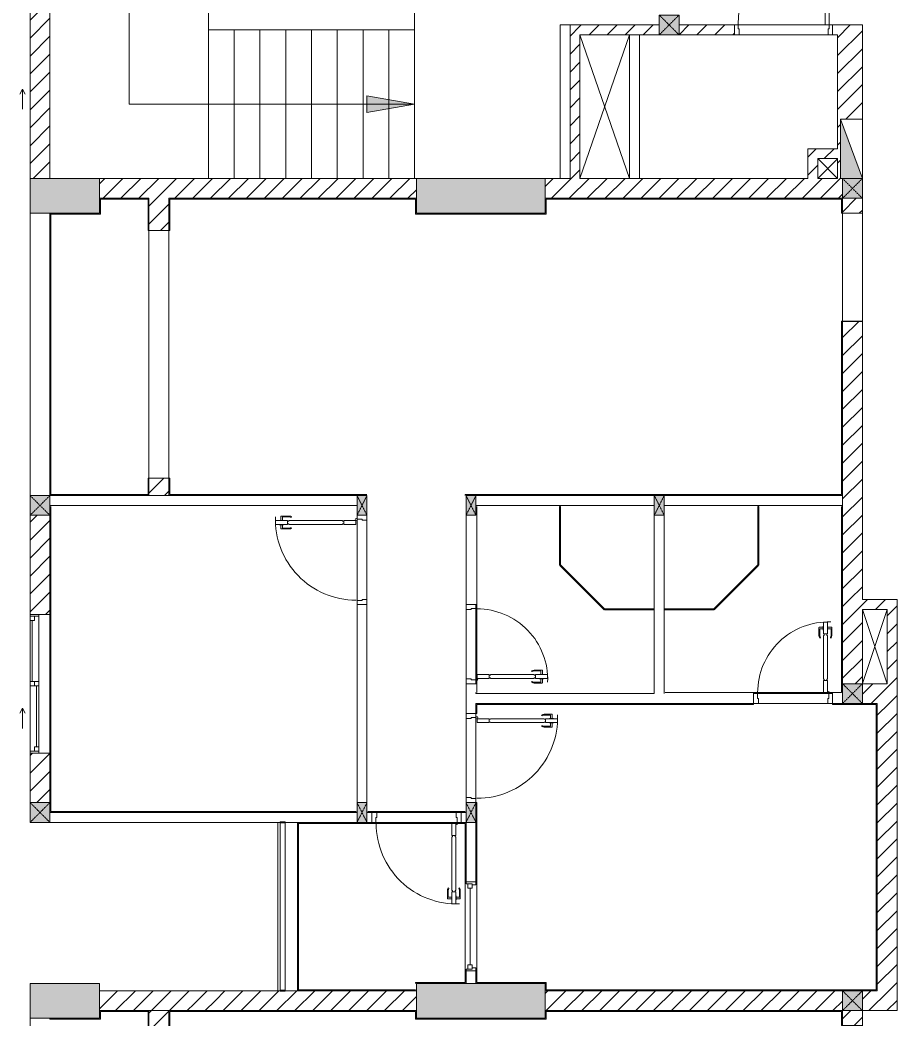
# Model space of a CAD drawing. Header units: millimetres. Extents: x 50254 to 245170, y 481 to 78637.
# Drawn here: x 151367 to 160218, y 25352 to 35437 of the extents above; entities that cross this region are included whole.
import ezdxf

# ---------------------------------------------------------------- set-up
doc = ezdxf.new("R2010")
doc.units = ezdxf.units.MM
doc.linetypes.add('IMPORT-Dash _2_', pattern=[6, 3, -3])
for name, color, linetype, lineweight in [('0-2-1', 53, 'Continuous', 9), ('A-DETL-GENF-7', 53, 'Continuous', 9), ('A-DOOR-5', 53, 'Continuous', 9), ('A-DOOR-FRAM-2', 53, 'Continuous', 9), ('A-FLOR-1-1', 53, 'Continuous', 9), ('A-FLOR-4', 53, 'Continuous', 9), ('A-FLOR-HRAL-5', 53, 'Continuous', 9), ('A-GLAZ-5', 53, 'Continuous', 9), ('A-GLAZ-CURT-3', 130, 'Continuous', 9), ('A-GLAZ-CURT-4', 53, 'Continuous', 9), ('A-WALL-1-1', 53, 'Continuous', 9), ('A-WALL-7', 53, 'Continuous', 9), ('A-WALL-PATT-3', 53, 'Continuous', 9), ('A-WALL-PATT-4', 130, 'Continuous', 9), ('A_1404_dwg-1', 53, 'Continuous', 9), ('E-FIRE', 130, 'Continuous', 9), ('I-WALL-1-1', 53, 'Continuous', 9), ('I-WALL-2', 53, 'Continuous', 9), ('S-COLS-1', 130, 'Continuous', 9), ('S-COLS-10', 130, 'IMPORT-Dash _2_', 9), ('S-COLS-2-1', 53, 'Continuous', 9), ('S-COLS-4-1', 53, 'Continuous', 9), ('S-COLS-9', 53, 'Continuous', 9), ('S-COLS-HDLN-2', 53, 'IMPORT-Dash _2_', 9), ('S-STRS-1', 53, 'Continuous', 9), ('S-STRS-ANNO', 130, 'Continuous', 9), ('S-STRS-ANNO-1', 53, 'Continuous', 9)]:
    doc.layers.add(name, color=color, linetype=linetype, lineweight=lineweight)
pattern_1 = [(45, (0, 0), (-90.50967, 90.50967), [])]

# ---------------------------------------------------------------- blocks, each defined once
blk = doc.blocks.new('A_1404_dwg_NCV_TKTC_KET CAU_rvt-1-TKTC_MB HOÀN THIỆN SÀN TẦNG 3-4-4819833-KeyPlan-CH1')
at = {"layer": 'S-COLS-1'}
for points in [[(34353, 33487), (34353, 33837), (33653, 33837), (33653, 33487), (33853, 33487)], [(37553, 33487), (38853, 33487), (38853, 33837), (37553, 33837), (37553, 33627)], [(33653, 25362), (34353, 25362), (34353, 25712), (33653, 25712), (33653, 25427)], [(37553, 25362), (38853, 25362), (38853, 25712), (37553, 25712), (37553, 25427)]]:
    blk.add_hatch(color=256, dxfattribs=at).paths.add_polyline_path(points)
at = {"layer": 'A-FLOR-1-1'}
for p, q in [((37533, 35536), (37533, 33837)), ((39703, 33837), (39203, 33837)), ((33653, 30437), (33653, 27537)), ((42053, 28737), (42053, 29487)), ((36152, 27337), (36152, 25637))]:
    blk.add_line(p, q, dxfattribs=at)
at = {"layer": 'A-FLOR-1-1', "flags": 128}
blk.add_lwpolyline([(39103, 35387), (40003, 35387), (39003, 35387), (39003, 33837)], dxfattribs=at)
at = {"layer": 'S-COLS-2-1'}
for p, q in [((37553, 25637), (37553, 25437)), ((38853, 25362), (38853, 25637))]:
    blk.add_line(p, q, dxfattribs=at)
at = {"layer": 'S-COLS-2-1', "flags": 128}
for points in [[(34353, 33637), (34353, 33837), (33653, 33837), (33653, 33487), (33853, 33487)], [(38853, 33637), (38853, 33837), (37553, 33837), (37553, 33637)], [(34353, 25437), (34353, 25712), (33653, 25712), (33653, 25362), (33853, 25362)]]:
    blk.add_lwpolyline(points, dxfattribs=at)
blk = doc.blocks.new('A_1404_dwg_DOOR_CW_01 CANH MO-PANEL KINH - DIW_01-900x2200-CỬA GỖ VÂN LAMINATE-V95-TKTC_MB HOÀN THIỆN SÀN TẦNG 3-4-4819903-KeyPlan-CH1')
at = {"layer": 'A-DETL-GENF-7'}
for p, q in [((38814, 28421), (38818, 28414)), ((38840, 28429), (38919, 28429)), ((38902, 28421), (38840, 28421)), ((38906, 28386), (38906, 28417)), ((38906, 28342), (38906, 28311)), ((38923, 28386), (38923, 28425)), ((38923, 28342), (38923, 28303)), ((38814, 28307), (38818, 28314)), ((38902, 28307), (38840, 28307)), ((38840, 28299), (38919, 28299))]:
    blk.add_line(p, q, dxfattribs=at)
at = {"layer": 'A-DETL-GENF-7', "flags": 128}
for points in [[(38285, 28344), (38285, 28384), (38165, 28384), (38165, 28344)], [(38299, 28350), (38299, 28344), (38841, 28344), (38841, 28350), (38855, 28350), (38855, 28378), (38841, 28378), (38841, 28384), (38299, 28384), (38299, 28378), (38285, 28378), (38285, 28350)], [(38975, 28384), (38975, 28344), (38855, 28344), (38855, 28384)], [(38895, 28386), (38895, 28384), (38934, 28384), (38934, 28386)], [(38895, 28342), (38895, 28344), (38934, 28344), (38934, 28342)]]:
    blk.add_lwpolyline(points, close=True, dxfattribs=at)
at = {"layer": 'A-DETL-GENF-7'}
blk.add_circle((38163, 28394), 10, dxfattribs=at)
for centre, radius, start, end in [((38163, 28394), 814, 270, 2), ((38840, 28384), 45, 90, 125), ((38840, 28384), 37, 90, 125), ((38902, 28417), 4, 0, 90), ((38919, 28425), 4, 0, 90), ((38840, 28344), 45, 235, 270), ((38840, 28344), 37, 235, 270), ((38902, 28311), 4, 270, 0), ((38919, 28303), 4, 270, 0)]:
    blk.add_arc(centre, radius, start, end, dxfattribs=at)
at = {"layer": 'A-DOOR-5'}
blk.add_line((38153, 28394), (38153, 28369), dxfattribs=at)
at = {"layer": 'A-DOOR-5', "flags": 128}
blk.add_lwpolyline([(38053, 28437), (38053, 28387), (38103, 28387), (38103, 28397), (38153, 28397), (38153, 28437)], close=True, dxfattribs=at)
blk.add_lwpolyline([(38153, 27537), (38153, 27577), (38103, 27577), (38103, 27587), (38053, 27587), (38053, 27537)], dxfattribs=at)
blk = doc.blocks.new('A_1404_dwg_DOOR_CW_01 CANH MO-PANEL KINH - DIG_02-800x2200-CỬA NHÔM KÍNH-V60-TKTC_MB HOÀN THIỆN SÀN TẦNG 3-4-4819851-KeyPlan-CH1')
at = {"layer": 'A-DETL-GENF-7'}
for p, q in [((56062, 39550), (56062, 39470)), ((56070, 39576), (56077, 39571)), ((56070, 39487), (56070, 39550)), ((56184, 39576), (56177, 39571)), ((56184, 39487), (56184, 39550)), ((56192, 39550), (56192, 39470)), ((56105, 39466), (56066, 39466)), ((56105, 39483), (56074, 39483)), ((56149, 39483), (56180, 39483)), ((56149, 39466), (56188, 39466))]:
    blk.add_line(p, q, dxfattribs=at)
at = {"layer": 'A-DETL-GENF-7', "flags": 128}
for points in [[(56147, 40005), (56107, 40005), (56107, 40125), (56147, 40125)], [(56141, 39991), (56147, 39991), (56147, 39549), (56141, 39549), (56141, 39535), (56113, 39535), (56113, 39549), (56107, 39549), (56107, 39991), (56113, 39991), (56113, 40005), (56141, 40005)], [(56107, 39415), (56147, 39415), (56147, 39535), (56107, 39535)], [(56105, 39495), (56107, 39495), (56107, 39455), (56105, 39455)], [(56149, 39495), (56147, 39495), (56147, 39455), (56149, 39455)]]:
    blk.add_lwpolyline(points, close=True, dxfattribs=at)
at = {"layer": 'A-DETL-GENF-7'}
blk.add_circle((56097, 40127), 10, dxfattribs=at)
for centre, radius, start, end in [((56097, 40127), 714, 268, 0), ((56107, 39550), 45, 145, 180), ((56107, 39550), 37, 145, 180), ((56147, 39550), 37, 0, 35), ((56147, 39550), 45, 0, 35), ((56066, 39470), 4, 180, 270), ((56074, 39487), 4, 180, 270), ((56180, 39487), 4, 270, 0), ((56188, 39470), 4, 270, 0)]:
    blk.add_arc(centre, radius, start, end, dxfattribs=at)
at = {"layer": 'A-DOOR-5'}
blk.add_line((56097, 40137), (56122, 40137), dxfattribs=at)
at = {"layer": 'A-DOOR-5', "flags": 128}
for points in [[(56104, 40237), (56104, 40187), (56094, 40187), (56094, 40137), (56054, 40137), (56054, 40237)], [(56854, 40237), (56854, 40137), (56814, 40137), (56814, 40187), (56804, 40187), (56804, 40237)]]:
    blk.add_lwpolyline(points, close=True, dxfattribs=at)
blk = doc.blocks.new('A_1404_dwg_DOOR_CW_01 CANH MO-PANEL KINH - DIW_01-900x2200-CỬA GỖ VÂN LAMINATE-553375-TKTC_MB HOÀN THIỆN SÀN TẦNG 3-4-4819841-KeyPlan-CH1')
at = {"layer": 'A-DETL-GENF-7'}
for p, q in [((49615, 40124), (49615, 40203)), ((49658, 40207), (49619, 40207)), ((49623, 40186), (49623, 40124)), ((49658, 40190), (49627, 40190)), ((49702, 40207), (49741, 40207)), ((49702, 40190), (49733, 40190)), ((49737, 40186), (49737, 40124)), ((49745, 40124), (49745, 40203)), ((49623, 40098), (49629, 40103)), ((49736, 40098), (49730, 40103))]:
    blk.add_line(p, q, dxfattribs=at)
at = {"layer": 'A-DETL-GENF-7', "flags": 128}
for points in [[(49700, 40259), (49660, 40259), (49660, 40139), (49700, 40139)], [(49658, 40179), (49660, 40179), (49660, 40219), (49658, 40219)], [(49702, 40179), (49700, 40179), (49700, 40219), (49702, 40219)], [(49666, 39583), (49660, 39583), (49660, 40125), (49666, 40125), (49666, 40139), (49694, 40139), (49694, 40125), (49700, 40125), (49700, 39583), (49694, 39583), (49694, 39569), (49666, 39569)], [(49660, 39569), (49700, 39569), (49700, 39449), (49660, 39449)]]:
    blk.add_lwpolyline(points, close=True, dxfattribs=at)
at = {"layer": 'A-DETL-GENF-7'}
blk.add_circle((49710, 39447), 10, dxfattribs=at)
for centre, radius, start, end in [((49710, 39447), 814, 88, 180), ((49619, 40203), 4, 90, 180), ((49627, 40186), 4, 90, 180), ((49733, 40186), 4, 0, 90), ((49741, 40203), 4, 0, 90), ((49660, 40124), 45, 180, 215), ((49660, 40124), 37, 180, 215), ((49700, 40124), 37, 325, 0), ((49700, 40124), 45, 325, 0)]:
    blk.add_arc(centre, radius, start, end, dxfattribs=at)
at = {"layer": 'A-DOOR-5'}
blk.add_line((49710, 39437), (49685, 39437), dxfattribs=at)
at = {"layer": 'A-DOOR-5', "flags": 128}
for points in [[(48853, 39337), (48853, 39437), (48893, 39437), (48893, 39387), (48903, 39387), (48903, 39337)], [(49703, 39337), (49703, 39387), (49713, 39387), (49713, 39437), (49753, 39437), (49753, 39337)]]:
    blk.add_lwpolyline(points, close=True, dxfattribs=at)
blk = doc.blocks.new('A_1404_dwg_M_Fixed - 900 x 1400-901191-TKTC_MB HOÀN THIỆN SÀN TẦNG 3-4-4819853-KeyPlan-CH1')
at = {"layer": 'A-GLAZ-5'}
blk.add_line((53892, 40196), (53118, 40196), dxfattribs=at)
at = {"layer": 'A-GLAZ-5', "flags": 128}
for points in [[(53087, 40174), (53087, 40137), (53055, 40137)], [(53074, 40218), (53118, 40218), (53118, 40174), (53074, 40174), (53074, 40237), (53056, 40237)], [(53955, 40237), (53936, 40237), (53936, 40174), (53892, 40174), (53892, 40218), (53936, 40218)], [(53923, 40174), (53923, 40137), (53955, 40137)]]:
    blk.add_lwpolyline(points, dxfattribs=at)
blk = doc.blocks.new('A_1404_dwg_Railing - 50 x 10mm-901205-TKTC_MB HOÀN THIỆN SÀN TẦNG 3-4-4819863-KeyPlan-CH1')
at = {"layer": 'A-FLOR-HRAL-5', "flags": 128}
blk.add_lwpolyline([(52923, 44462), (52923, 44512), (52933, 44512), (52933, 44462)], close=True, dxfattribs=at)
blk = doc.blocks.new('A_1404_dwg_Railing - Railing-884005-TKTC_MB HOÀN THIỆN SÀN TẦNG 3-4-4819904-KeyPlan-CH1')
at = {"layer": 'A-FLOR-HRAL-5'}
for p, q in [((36178, 27332), (36178, 25644)), ((36228, 25644), (36228, 27332))]:
    blk.add_line(p, q, dxfattribs=at)
at = {"rotation": 90}
for p in [(80690, -25590), (80690, -27289)]:
    blk.add_blockref('A_1404_dwg_Railing - 50 x 10mm-901205-TKTC_MB HOÀN THIỆN SÀN TẦNG 3-4-4819863-KeyPlan-CH1', p, dxfattribs=at)
blk = doc.blocks.new('A_1404_dwg_System Panel - Glazed-901218-TKTC_MB HOÀN THIỆN SÀN TẦNG 3-4-4819900-KeyPlan-CH1')
at = {"layer": 'A-GLAZ-CURT-3'}
blk.add_hatch(color=256, dxfattribs=at).paths.add_polyline_path([(41008, 64949), (41003, 65540), (40998, 65536), (40998, 64949)])
at = {"layer": 'A-GLAZ-CURT-4'}
blk.add_line((41008, 64949), (41008, 65540), dxfattribs=at)
at = {"layer": 'A-GLAZ-CURT-4', "flags": 128}
blk.add_lwpolyline([(40998, 65538), (40998, 64949), (41008, 64949)], dxfattribs=at)
blk = doc.blocks.new('A_1404_dwg_System Panel - Glazed-901219-TKTC_MB HOÀN THIỆN SÀN TẦNG 3-4-V137-KeyPlan-CH1')
at = {"layer": 'A-GLAZ-CURT-3'}
blk.add_hatch(color=256, dxfattribs=at).paths.add_polyline_path([(39447, 29483), (39450, 29494), (39003, 29934), (38999, 29931), (39408, 29521)])
at = {"layer": 'A-GLAZ-CURT-4'}
blk.add_line((38999, 29931), (39447, 29483), dxfattribs=at)
at = {"layer": 'A-GLAZ-CURT-4', "flags": 128}
blk.add_lwpolyline([(39452, 29492), (39006, 29938), (38999, 29931)], dxfattribs=at)
blk = doc.blocks.new('A_1404_dwg_System Panel - Glazed-901217-TKTC_MB HOÀN THIỆN SÀN TẦNG 3-4-V138-KeyPlan-CH1')
at = {"layer": 'A-GLAZ-CURT-3'}
blk.add_hatch(color=256, dxfattribs=at).paths.add_polyline_path([(39454, 29482), (39953, 29482), (39953, 29492), (39450, 29487), (39450, 29482)])
at = {"layer": 'A-GLAZ-CURT-4', "flags": 128}
blk.add_lwpolyline([(39450, 29482), (39953, 29482), (39953, 29492), (39450, 29492)], close=True, dxfattribs=at)
blk = doc.blocks.new('A_1404_dwg_G1_SOF - BO TRU - 100x200-746114-TKTC_MB HOÀN THIỆN SÀN TẦNG 3-4-4819846-KeyPlan-CH1')
at = {"layer": 'S-COLS-1'}
blk.add_hatch(color=256, dxfattribs=at).paths.add_polyline_path([(49953, 40037), (49953, 40237), (49853, 40237), (49853, 40037)])
at = {"layer": 'S-COLS-9', "flags": 128}
blk.add_lwpolyline([(49853, 40037), (49853, 40237), (49953, 40237), (49953, 40037)], close=True, dxfattribs=at)
at = {"layer": 'S-COLS-HDLN-2'}
for p, q in [((49953, 40037), (49853, 40237)), ((49853, 40037), (49953, 40237))]:
    blk.add_line(p, q, dxfattribs=at)
blk = doc.blocks.new('A_1404_dwg_DOOR_CW_01 CANH MO-PANEL KINH - DIG_01-900x2200-CỬA NHÔM KÍNH-901226-TKTC_MB HOÀN THIỆN SÀN TẦNG 3-4-4819905-KeyPlan-CH1')
at = {"layer": 'A-DETL-GENF-7'}
for p, q in [((37865, 26650), (37865, 26570)), ((37873, 26676), (37879, 26671)), ((37873, 26587), (37873, 26650)), ((37986, 26676), (37980, 26671)), ((37987, 26587), (37987, 26650)), ((37995, 26650), (37995, 26570)), ((37908, 26566), (37869, 26566)), ((37908, 26583), (37877, 26583)), ((37952, 26583), (37983, 26583)), ((37952, 26566), (37991, 26566))]:
    blk.add_line(p, q, dxfattribs=at)
at = {"layer": 'A-DETL-GENF-7', "flags": 128}
for points in [[(37910, 27205), (37950, 27205), (37950, 27325), (37910, 27325)], [(37916, 27191), (37910, 27191), (37910, 26649), (37916, 26649), (37916, 26635), (37944, 26635), (37944, 26649), (37950, 26649), (37950, 27191), (37944, 27191), (37944, 27205), (37916, 27205)], [(37950, 26515), (37910, 26515), (37910, 26635), (37950, 26635)], [(37908, 26595), (37910, 26595), (37910, 26555), (37908, 26555)], [(37952, 26595), (37950, 26595), (37950, 26555), (37952, 26555)]]:
    blk.add_lwpolyline(points, close=True, dxfattribs=at)
at = {"layer": 'A-DETL-GENF-7'}
blk.add_circle((37960, 27327), 10, dxfattribs=at)
for centre, radius, start, end in [((37960, 27327), 814, 180, 272), ((37910, 26650), 45, 145, 180), ((37910, 26650), 37, 145, 180), ((37950, 26650), 37, 0, 35), ((37950, 26650), 45, 0, 35), ((37869, 26570), 4, 180, 270), ((37877, 26587), 4, 180, 270), ((37983, 26587), 4, 270, 0), ((37991, 26570), 4, 270, 0)]:
    blk.add_arc(centre, radius, start, end, dxfattribs=at)
at = {"layer": 'A-DOOR-5'}
blk.add_line((37960, 27337), (37935, 27337), dxfattribs=at)
at = {"layer": 'A-DOOR-5', "flags": 128}
for points in [[(37153, 27437), (37103, 27437), (37103, 27337), (37143, 27337), (37143, 27387), (37153, 27387)], [(38003, 27437), (37953, 27437), (37953, 27387), (37963, 27387), (37963, 27337), (38003, 27337)]]:
    blk.add_lwpolyline(points, close=True, dxfattribs=at)
blk = doc.blocks.new('A_1404_dwg_System Panel - Glazed-901212-TKTC_MB HOÀN THIỆN SÀN TẦNG 3-4-V139-KeyPlan-CH1')
at = {"layer": 'A-GLAZ-CURT-3'}
blk.add_hatch(color=256, dxfattribs=at).paths.add_polyline_path([(40551, 29482), (40555, 29487), (40551, 29492), (40053, 29492), (40053, 29482)])
at = {"layer": 'A-GLAZ-CURT-4', "flags": 128}
blk.add_lwpolyline([(40553, 29492), (40053, 29492), (40053, 29482), (40555, 29482)], dxfattribs=at)
blk = doc.blocks.new('A_1404_dwg_System Panel - Glazed-901210-TKTC_MB HOÀN THIỆN SÀN TẦNG 3-4-4819895-KeyPlan-CH1')
at = {"layer": 'A-GLAZ-CURT-3'}
blk.add_hatch(color=256, dxfattribs=at).paths.add_polyline_path([(38999, 64949), (39008, 64949), (39003, 65540), (38998, 65540), (38998, 64949)])
at = {"layer": 'A-GLAZ-CURT-4'}
blk.add_line((39008, 64949), (39008, 65538), dxfattribs=at)
at = {"layer": 'A-GLAZ-CURT-4', "flags": 128}
blk.add_lwpolyline([(38998, 65540), (38998, 64949), (39008, 64949)], dxfattribs=at)
blk = doc.blocks.new('A_1404_dwg_System Panel - Glazed-901211-TKTC_MB HOÀN THIỆN SÀN TẦNG 3-4-V140-KeyPlan-CH1')
at = {"layer": 'A-GLAZ-CURT-3'}
blk.add_hatch(color=256, dxfattribs=at).paths.add_polyline_path([(40558, 29483), (41003, 29934), (40998, 29936), (40555, 29487)])
at = {"layer": 'A-GLAZ-CURT-4', "flags": 128}
blk.add_lwpolyline([(40999, 29938), (40551, 29490), (40558, 29483), (41006, 29931)], close=True, dxfattribs=at)
blk = doc.blocks.new('A_1404_dwg_NCV_TKTC_TANG 3 - 4_rvt-1-TKTC_MB HOÀN THIỆN SÀN TẦNG 3-4-4819943-KeyPlan-CH1')
at = {"layer": 'A-WALL-PATT-4'}
for points in [[(34843, 33627), (34843, 33637), (34353, 33637), (34354, 33627), (34363, 33627)], [(34353, 33487), (34363, 33487), (34363, 33627), (34353, 33627)], [(35053, 33627), (37553, 33627), (37553, 33637), (35053, 33637)], [(37553, 33477), (37553, 33627), (37543, 33627), (37543, 33477)], [(38853, 33487), (38863, 33487), (38863, 33637), (38853, 33637), (38853, 33487)], [(38863, 33627), (41843, 33627), (41843, 33637), (38863, 33637)], [(34363, 33477), (34363, 33487), (33853, 33487), (33853, 33477), (34354, 33477)], [(37553, 33477), (38863, 33477), (38863, 33487), (37553, 33487)], [(33863, 30637), (34853, 30638), (34853, 30647), (33853, 30647), (33853, 30637)], [(36953, 30637), (37053, 30638), (37053, 30647), (35053, 30647), (35053, 30637)], [(38153, 30637), (41843, 30637), (41843, 30647), (38043, 30647), (38043, 30637), (38053, 30637)], [(42193, 25637), (42203, 25637), (42203, 28527), (42193, 28527), (42193, 25647)], [(36477, 27437), (36953, 27437), (36953, 27447), (33853, 27447), (33853, 27437), (36228, 27437)], [(37553, 27437), (38043, 27437), (38043, 27447), (37063, 27447), (37063, 27437), (37552, 27437)], [(37063, 27327), (38053, 27327), (38053, 27337), (36353, 27337), (36353, 27327), (37053, 27327)], [(37543, 25712), (38043, 25712), (38043, 25722), (37543, 25722)], [(38153, 25712), (38853, 25712), (38853, 25722), (38153, 25722)], [(38863, 25647), (38863, 25722), (38853, 25722), (38853, 25647)], [(37553, 25637), (37553, 25647), (36353, 25647), (36353, 25637), (36477, 25637)], [(38853, 25637), (42193, 25637), (42193, 25647), (38853, 25647)], [(34363, 25427), (34843, 25427), (34843, 25437), (34353, 25437), (34354, 25427)], [(34353, 25362), (34363, 25363), (34363, 25427), (34353, 25427)], [(36228, 25427), (37553, 25427), (37553, 25437), (35053, 25437), (35053, 25427), (36178, 25427)], [(37553, 25352), (37553, 25427), (37543, 25427), (37543, 25352), (37553, 25352)], [(38863, 25362), (38863, 25437), (38853, 25437), (38853, 25362)], [(38863, 25427), (41843, 25427), (41843, 25437), (38863, 25437)], [(33853, 25352), (34363, 25352), (34363, 25362), (33853, 25362)], [(38863, 25352), (38863, 25362), (37553, 25362), (37553, 25352), (38853, 25352)]]:
    blk.add_hatch(color=256, dxfattribs=at).paths.add_polyline_path(points)
h = blk.add_hatch(color=256, dxfattribs=at)
h.paths.add_polyline_path([(34853, 30647), (34853, 30813), (34843, 30812), (34843, 30647)])
h.paths.add_polyline_path([(34843, 33313), (34853, 33313), (34853, 33637), (34843, 33637), (34843, 33627)])
h = blk.add_hatch(color=256, dxfattribs=at)
h.paths.add_polyline_path([(35053, 30647), (35063, 30647), (35063, 30813), (35053, 30812)])
h.paths.add_polyline_path([(35053, 33313), (35063, 33313), (35063, 33627), (35053, 33627)])
h = blk.add_hatch(color=256, dxfattribs=at)
h.paths.add_polyline_path([(41843, 30637), (41853, 30637), (41853, 32396), (41843, 32395), (41843, 30647)])
h.paths.add_polyline_path([(41853, 33486), (41853, 33637), (41843, 33637), (41843, 33486)])
h = blk.add_hatch(color=256, dxfattribs=at)
h.paths.add_polyline_path([(33863, 27447), (33863, 28038), (33853, 28037), (33853, 27447)])
h.paths.add_polyline_path([(33863, 29438), (33863, 30537), (33853, 30537), (33853, 29438)])
h = blk.add_hatch(color=256, dxfattribs=at)
h.paths.add_polyline_path([(41753, 28527), (42203, 28527), (42203, 28537), (41753, 28537)])
h.paths.add_polyline_path([(38853, 28527), (40953, 28527), (40953, 28537), (38153, 28537), (38153, 28527), (38853, 28527)])
h = blk.add_hatch(color=256, dxfattribs=at)
h.paths.add_polyline_path([(38163, 25722), (38163, 25837), (38153, 25837), (38153, 25722)])
h.paths.add_polyline_path([(38163, 26737), (38163, 27537), (38153, 27537), (38153, 26737)])
h.paths.add_polyline_path([(38153, 28437), (38163, 28437), (38163, 28527), (38153, 28527)])
h = blk.add_hatch(color=256, dxfattribs=at)
h.paths.add_polyline_path([(38043, 25712), (38053, 25712), (38053, 25837), (38043, 25837), (38043, 25722)])
h.paths.add_polyline_path([(38043, 26737), (38053, 26737), (38053, 27327), (38043, 27327)])
h = blk.add_hatch(color=256, dxfattribs=at)
h.paths.add_polyline_path([(34853, 22447), (34853, 22614), (34843, 22612), (34843, 22447)])
h.paths.add_polyline_path([(34853, 25114), (34853, 25437), (34843, 25435), (34843, 25114)])
h = blk.add_hatch(color=256, dxfattribs=at)
h.paths.add_polyline_path([(35053, 22447), (35063, 22447), (35063, 22614), (35053, 22612)])
h.paths.add_polyline_path([(35053, 25114), (35063, 25114), (35063, 25427), (35053, 25427), (35053, 25214)])
h = blk.add_hatch(color=256, dxfattribs=at)
h.paths.add_polyline_path([(41843, 22437), (41853, 22437), (41853, 24197), (41843, 24197)])
h.paths.add_polyline_path([(41843, 25287), (41853, 25287), (41853, 25437), (41843, 25437), (41843, 25287)])
at = {"layer": 'A-FLOR-4'}
for p, q in [((41853, 32396), (41853, 33486)), ((39003, 30525), (39003, 30537)), ((41003, 30537), (41003, 30525)), ((41853, 30527), (41853, 30537)), ((36953, 29577), (36953, 30397)), ((37053, 30387), (37053, 29587)), ((38153, 28777), (38153, 29497)), ((41713, 28637), (40993, 28637)), ((38053, 27587), (38053, 28387)), ((38153, 28397), (38153, 27577)), ((37553, 25647), (37553, 25712))]:
    blk.add_line(p, q, dxfattribs=at)
at = {"layer": 'A-FLOR-4', "flags": 128}
for points in [[(42053, 32396), (42053, 33486), (41853, 33486), (41853, 32396)], [(38053, 28787), (38053, 29487)], [(41703, 28537), (41003, 28537)]]:
    blk.add_lwpolyline(points, close=True, dxfattribs=at)
blk.add_lwpolyline([(35053, 33313), (34853, 33313), (34853, 30813), (35053, 30813), (35053, 33313), (35053, 30813)], dxfattribs=at)
at = {"layer": 'A-WALL-1-1'}
for p, q in [((33853, 30637), (33853, 30537)), ((36953, 30637), (33853, 30637)), ((39953, 30637), (38153, 30637)), ((33853, 30537), (36953, 30537)), ((38153, 30537), (39953, 30537)), ((36953, 30437), (37053, 30437)), ((39953, 30437), (39953, 29492)), ((40053, 29492), (40053, 30437)), ((37053, 29537), (36953, 29537)), ((38053, 29537), (38153, 29537)), ((39953, 29492), (39953, 29482)), ((40053, 29482), (40053, 29492)), ((40053, 28637), (40053, 29482)), ((38153, 28737), (38053, 28737)), ((40953, 28537), (40953, 28637)), ((41753, 28637), (41753, 28537)), ((41853, 28537), (41853, 28637)), ((38053, 28437), (38153, 28437)), ((36953, 27537), (37053, 27537)), ((33853, 27437), (33853, 27337)), ((36953, 27437), (33853, 27437)), ((33853, 27337), (36178, 27337)), ((36228, 27337), (36953, 27337)), ((38053, 26737), (38153, 26737)), ((38153, 25837), (38053, 25837))]:
    blk.add_line(p, q, dxfattribs=at)
at = {"layer": 'A-WALL-1-1', "flags": 128}
for points in [[(40053, 30537), (41853, 30537), (41853, 30637), (40053, 30637)], [(39953, 29482), (39953, 28637), (38153, 28637), (38153, 28647)], [(38153, 28527), (38153, 28537), (40053, 28537)], [(37053, 27337), (37103, 27337), (37103, 27437), (37053, 27437)], [(38053, 27437), (38003, 27437), (38003, 27337), (38053, 27337), (38053, 27327)], [(38053, 25712), (38153, 25712), (38153, 25722)]]:
    blk.add_lwpolyline(points, dxfattribs=at)
at = {"layer": 'A-WALL-7'}
for p, q in [((36953, 29577), (36953, 30397)), ((37053, 30387), (37053, 29587)), ((38053, 30437), (38053, 29537)), ((36953, 29537), (36953, 27537)), ((37053, 27537), (37053, 29537)), ((38053, 28787), (38053, 29487)), ((38053, 28737), (38053, 28437)), ((38153, 28437), (38153, 28527)), ((40053, 28537), (40953, 28537)), ((41703, 28537), (41003, 28537)), ((41753, 28537), (41853, 28537)), ((38053, 27587), (38053, 28387)), ((38153, 28397), (38153, 27577)), ((38153, 26737), (38153, 27337)), ((36353, 27327), (36353, 25647)), ((38053, 27327), (38053, 26737)), ((38053, 25837), (38053, 25712)), ((38153, 25722), (38153, 25837)), ((36353, 25637), (36228, 25637))]:
    blk.add_line(p, q, dxfattribs=at)
at = {"layer": 'A-WALL-7', "flags": 128}
blk.add_lwpolyline([(36178, 25637), (36153, 25637), (36153, 27337)], dxfattribs=at)
at = {"layer": 'I-WALL-1-1'}
for p, q in [((38153, 30637), (39953, 30637)), ((33853, 30537), (33853, 30437)), ((33863, 30537), (33853, 30537)), ((38163, 30537), (38153, 30537)), ((40053, 28647), (40053, 28637)), ((42053, 28537), (41853, 28537)), ((33853, 27437), (36953, 27437)), ((38043, 27447), (37063, 27447)), ((37063, 27437), (38043, 27437)), ((41853, 25637), (42053, 25637))]:
    blk.add_line(p, q, dxfattribs=at)
at = {"layer": 'I-WALL-1-1', "flags": 128}
for points in [[(34353, 33487), (33853, 33487), (33853, 33477), (34363, 33477), (34363, 33487), (34363, 33627), (34843, 33627), (34843, 33313), (34853, 33313), (34853, 33637), (34843, 33637), (34353, 33637), (34353, 33627)], [(38863, 33637), (38853, 33637), (38853, 33487), (37553, 33487), (37553, 33627), (37553, 33637), (35053, 33637), (35053, 33627), (35053, 33313), (35063, 33313), (35063, 33627), (37543, 33627), (37543, 33477), (37553, 33477), (38863, 33477), (38863, 33487), (38863, 33627), (41843, 33627), (41843, 33486), (41853, 33486), (41853, 33637), (41843, 33637)], [(34353, 25362), (33853, 25362), (33853, 25352), (34363, 25352), (34363, 25362), (34363, 25427), (34843, 25427), (34843, 25114), (34853, 25114), (34853, 25437), (34843, 25437), (34353, 25437), (34353, 25427)], [(38863, 25437), (38853, 25437), (38853, 25362), (37553, 25362), (37553, 25427), (37553, 25437), (35053, 25437), (35053, 25427), (35053, 25114), (35063, 25114), (35063, 25427), (37543, 25427), (37543, 25352), (37553, 25352), (38863, 25352), (38863, 25362), (38863, 25427), (41843, 25427), (41843, 25287), (41853, 25287), (41853, 25437), (41843, 25437)]]:
    blk.add_lwpolyline(points, close=True, dxfattribs=at)
for points in [[(40053, 30637), (41843, 30637), (41853, 30637), (41853, 32396), (41843, 32396), (41843, 30647), (38043, 30647), (38043, 30637)], [(33853, 30637), (34853, 30637), (34853, 30647), (34853, 30813), (34843, 30813), (34843, 30647)], [(37053, 30647), (35063, 30647), (35063, 30813), (35053, 30813), (35053, 30647), (35053, 30637), (36953, 30637)], [(34843, 30647), (33853, 30647), (33853, 30637)], [(33853, 30437), (33853, 29438), (33863, 29438), (33863, 30527)], [(38153, 29537), (38163, 29537), (38163, 30527)], [(41843, 30527), (41843, 28647), (41753, 28647), (41753, 28637)], [(41853, 28637), (41853, 28647), (41853, 30527)], [(38163, 28647), (38163, 28737), (38153, 28737)], [(40953, 28637), (40953, 28647), (40063, 28647)], [(38153, 28437), (38163, 28437), (38163, 28527), (40953, 28527), (40953, 28537)], [(40053, 28537), (38153, 28537), (38153, 28527)], [(41753, 28537), (41753, 28527), (42193, 28527), (42193, 25647), (38863, 25647), (38863, 25722), (38853, 25722), (38163, 25722), (38163, 25837), (38153, 25837)], [(42053, 25637), (42193, 25637), (42203, 25637), (42203, 28527), (42203, 28537), (42053, 28537)], [(36943, 27447), (33863, 27447), (33863, 28038), (33853, 28038), (33853, 27537)], [(33853, 27537), (33853, 27447), (33853, 27437)], [(38153, 26737), (38163, 26737), (38163, 27537), (38153, 27537)], [(36953, 27337), (36353, 27337), (36353, 27327), (38043, 27327), (38043, 26737), (38053, 26737)], [(38053, 27327), (38053, 27337), (37053, 27337)], [(38053, 25837), (38043, 25837), (38043, 25722), (37543, 25722), (37543, 25712)], [(38153, 25722), (38153, 25712), (38853, 25712), (38853, 25647), (38853, 25637), (41853, 25637)], [(37543, 25647), (36353, 25647), (36353, 25637), (37553, 25637), (37553, 25647)], [(37553, 25712), (38043, 25712), (38053, 25712)]]:
    blk.add_lwpolyline(points, dxfattribs=at)
at = {"layer": 'I-WALL-2'}
for p, q in [((33853, 30647), (33853, 33477)), ((33863, 33477), (33863, 30647)), ((38163, 29537), (38163, 28737)), ((33853, 28038), (33853, 29438)), ((33863, 29438), (33863, 28038)), ((40953, 28647), (41753, 28647)), ((38153, 28527), (38153, 28437)), ((40953, 28537), (40053, 28537)), ((41853, 28537), (41753, 28537)), ((38153, 27337), (38153, 26737)), ((36363, 27327), (36363, 25647)), ((38053, 26737), (38053, 27327)), ((38043, 25837), (38043, 26737)), ((38163, 26737), (38163, 25837)), ((38053, 25712), (38053, 25837)), ((38153, 25837), (38153, 25722))]:
    blk.add_line(p, q, dxfattribs=at)
for name, p in [('A_1404_dwg_G1_SOF - BO TRU - 100x200-746114-TKTC_MB HOÀN THIỆN SÀN TẦNG 3-4-4819846-KeyPlan-CH1', (-12900, -9600)), ('A_1404_dwg_G1_SOF - BO TRU - 100x200-746114-TKTC_MB HOÀN THIỆN SÀN TẦNG 3-4-4819846-KeyPlan-CH1', (-11800, -9600)), ('A_1404_dwg_G1_SOF - BO TRU - 100x200-746114-TKTC_MB HOÀN THIỆN SÀN TẦNG 3-4-4819846-KeyPlan-CH1', (-9900, -9600)), ('A_1404_dwg_System Panel - Glazed-901219-TKTC_MB HOÀN THIỆN SÀN TẦNG 3-4-V137-KeyPlan-CH1', (0, 0)), ('A_1404_dwg_System Panel - Glazed-901211-TKTC_MB HOÀN THIỆN SÀN TẦNG 3-4-V140-KeyPlan-CH1', (0, 0)), ('A_1404_dwg_System Panel - Glazed-901217-TKTC_MB HOÀN THIỆN SÀN TẦNG 3-4-V138-KeyPlan-CH1', (0, 0)), ('A_1404_dwg_System Panel - Glazed-901212-TKTC_MB HOÀN THIỆN SÀN TẦNG 3-4-V139-KeyPlan-CH1', (0, 0)), ('A_1404_dwg_DOOR_CW_01 CANH MO-PANEL KINH - DIW_01-900x2200-CỬA GỖ VÂN LAMINATE-V95-TKTC_MB HOÀN THIỆN SÀN TẦNG 3-4-4819903-KeyPlan-CH1', (0, 0)), ('A_1404_dwg_G1_SOF - BO TRU - 100x200-746114-TKTC_MB HOÀN THIỆN SÀN TẦNG 3-4-4819846-KeyPlan-CH1', (-12900, -12700)), ('A_1404_dwg_G1_SOF - BO TRU - 100x200-746114-TKTC_MB HOÀN THIỆN SÀN TẦNG 3-4-4819846-KeyPlan-CH1', (-11800, -12700)), ('A_1404_dwg_DOOR_CW_01 CANH MO-PANEL KINH - DIG_01-900x2200-CỬA NHÔM KÍNH-901226-TKTC_MB HOÀN THIỆN SÀN TẦNG 3-4-4819905-KeyPlan-CH1', (0, 0)), ('A_1404_dwg_Railing - Railing-884005-TKTC_MB HOÀN THIỆN SÀN TẦNG 3-4-4819904-KeyPlan-CH1', (0, 0))]:
    blk.add_blockref(name, p)
for name, p, rotation in [('A_1404_dwg_System Panel - Glazed-901218-TKTC_MB HOÀN THIỆN SÀN TẦNG 3-4-4819900-KeyPlan-CH1', (80005, 95474), 180), ('A_1404_dwg_System Panel - Glazed-901210-TKTC_MB HOÀN THIỆN SÀN TẦNG 3-4-4819895-KeyPlan-CH1', (80005, 95474), 180), ('A_1404_dwg_DOOR_CW_01 CANH MO-PANEL KINH - DIW_01-900x2200-CỬA GỖ VÂN LAMINATE-553375-TKTC_MB HOÀN THIỆN SÀN TẦNG 3-4-4819841-KeyPlan-CH1', (76390, -19316), 90), ('A_1404_dwg_DOOR_CW_01 CANH MO-PANEL KINH - DIG_02-800x2200-CỬA NHÔM KÍNH-V60-TKTC_MB HOÀN THIỆN SÀN TẦNG 3-4-4819851-KeyPlan-CH1', (78290, -27318), 90), ('A_1404_dwg_DOOR_CW_01 CANH MO-PANEL KINH - DIG_02-800x2200-CỬA NHÔM KÍNH-V60-TKTC_MB HOÀN THIỆN SÀN TẦNG 3-4-4819851-KeyPlan-CH1', (97807, 68774), 180), ('A_1404_dwg_M_Fixed - 900 x 1400-901191-TKTC_MB HOÀN THIỆN SÀN TẦNG 3-4-4819853-KeyPlan-CH1', (78290, -27218), 90)]:
    blk.add_blockref(name, p, dxfattribs=dict(rotation=rotation))
blk = doc.blocks.new('A_1404_dwg_1_FAMILY RVT - W01-WxH 1400x1400xmm-V1-TKTC_MB HOÀN THIỆN SÀN TẦNG 3-4-4819950-KeyPlan-CH1')
at = {"layer": 'A-GLAZ-5'}
for p, q in [((33653, 29437), (33653, 29374)), ((33653, 29418), (33742, 29418)), ((33675, 29374), (33675, 28760)), ((33653, 28760), (33653, 28715)), ((33697, 28715), (33697, 28760)), ((33719, 28715), (33719, 28101)), ((33576, 28489), (33576, 28286)), ((33653, 28056), (33742, 28056))]:
    blk.add_line(p, q, dxfattribs=at)
at = {"layer": 'A-GLAZ-5', "flags": 128}
for points in [[(33853, 28037), (33653, 28037), (33653, 29437), (33853, 29437)], [(33742, 28760), (33653, 28760), (33653, 29374), (33697, 29374), (33697, 29418)], [(33742, 29437), (33742, 29418), (33742, 28760), (33742, 28715), (33742, 28101), (33742, 28037)], [(33742, 28715), (33653, 28715), (33653, 28056), (33653, 28037)], [(33551, 28438), (33576, 28489), (33602, 28438)], [(33697, 28056), (33697, 28101), (33742, 28101)]]:
    blk.add_lwpolyline(points, dxfattribs=at)
blk = doc.blocks.new('A_1404_dwg_FD_02 - FD_03 - FD_03-KY THUAT-900x2200mm-801878-TKTC_MB HOÀN THIỆN SÀN TẦNG 3-4-4819963-KeyPlan-CH1')
at = {"layer": 'A-DETL-GENF-7', "flags": 128}
blk.add_lwpolyline([(45473, 51797), (44553, 51797), (44553, 51837), (45473, 51837)], close=True, dxfattribs=at)
at = {"layer": 'A-DETL-GENF-7'}
blk.add_arc((44553, 51797), 920, 2.4919, 90, dxfattribs=at)
at = {"layer": 'A-DOOR-FRAM-2', "flags": 128}
for points in [[(44513, 52717), (44553, 52717), (44553, 52752), (44453, 52752), (44453, 52707), (44513, 52707)], [(44513, 51797), (44513, 51807), (44453, 51807), (44453, 51762), (44553, 51762), (44553, 51797)]]:
    blk.add_lwpolyline(points, close=True, dxfattribs=at)
blk = doc.blocks.new('A_1404_dwg_G1_SOF - BO TRU - 200x200-V11-TKTC_MB HOÀN THIỆN SÀN TẦNG 3-4-4819990-KeyPlan-CH1')
at = {"layer": 'S-COLS-10'}
blk.add_hatch(color=256, dxfattribs=at).paths.add_polyline_path([(42053, 25437), (42053, 25637), (41853, 25637), (41853, 25437)])
at = {"layer": 'S-COLS-4-1', "flags": 128}
blk.add_lwpolyline([(41853, 25637), (41853, 25437), (42053, 25437), (42053, 25637)], dxfattribs=at)
at = {"layer": 'S-COLS-HDLN-2'}
for p, q in [((42053, 25637), (41853, 25437)), ((41853, 25637), (42053, 25437))]:
    blk.add_line(p, q, dxfattribs=at)
blk = doc.blocks.new('A_1404_dwg_G1_SOF - BO TRU - 200x200-V12-TKTC_MB HOÀN THIỆN SÀN TẦNG 3-4-4819991-KeyPlan-CH1')
at = {"layer": 'S-COLS-10'}
blk.add_hatch(color=256, dxfattribs=at).paths.add_polyline_path([(42053, 20337), (42053, 20537), (41853, 20537), (41853, 20337)])
at = {"layer": 'S-COLS-4-1', "flags": 128}
blk.add_lwpolyline([(42053, 20337), (42053, 20537), (41853, 20537), (41853, 20337)], dxfattribs=at)
at = {"layer": 'S-COLS-HDLN-2'}
for p, q in [((42053, 20537), (41853, 20337)), ((41853, 20537), (42053, 20337))]:
    blk.add_line(p, q, dxfattribs=at)
blk = doc.blocks.new('A_1404_dwg_G1_SOF - BO TRU - 200x200-3054293-TKTC_MB HOÀN THIỆN SÀN TẦNG 3-4-4819986-KeyPlan-CH1')
at = {"layer": 'S-COLS-10'}
blk.add_hatch(color=256, dxfattribs=at).paths.add_polyline_path([(41853, 71512), (42053, 71512), (42052, 71712), (41853, 71712)])
at = {"layer": 'S-COLS-4-1', "flags": 128}
blk.add_lwpolyline([(42053, 71712), (41853, 71712), (41853, 71512), (42053, 71512)], close=True, dxfattribs=at)
at = {"layer": 'S-COLS-HDLN-2'}
for p, q in [((42053, 71712), (41853, 71512)), ((41853, 71712), (42053, 71512))]:
    blk.add_line(p, q, dxfattribs=at)
blk = doc.blocks.new('A_1404_dwg_G1_SOF - BO TRU - 200x200-V8-TKTC_MB HOÀN THIỆN SÀN TẦNG 3-4-4819987-KeyPlan-CH1')
at = {"layer": 'S-COLS-10'}
blk.add_hatch(color=256, dxfattribs=at).paths.add_polyline_path([(46553, 71512), (46753, 71512), (46753, 71712), (46553, 71712), (46553, 71512)])
at = {"layer": 'S-COLS-4-1', "flags": 128}
blk.add_lwpolyline([(46753, 71712), (46553, 71712), (46553, 71512), (46753, 71512)], dxfattribs=at)
at = {"layer": 'S-COLS-HDLN-2'}
for p, q in [((46753, 71712), (46553, 71512)), ((46553, 71712), (46753, 71512))]:
    blk.add_line(p, q, dxfattribs=at)
blk = doc.blocks.new('A_1404_dwg_1_FAMILY RVT - W01-WxH 1000x3200-3541590-TKTC_MB HOÀN THIỆN SÀN TẦNG 3-4-4820047-KeyPlan-CH1')
at = {"layer": 'A-GLAZ-5'}
blk.add_line((33576, 34739), (33576, 34536), dxfattribs=at)
at = {"layer": 'A-GLAZ-5', "flags": 128}
blk.add_lwpolyline([(33551, 34688), (33576, 34739), (33602, 34688)], dxfattribs=at)
blk = doc.blocks.new('A_1404_dwg_40_HY_FIX_FS-FH_FHR_R19_Scale 1_300 - FH _ FHR-4760871-TKTC_MB HOÀN THIỆN SÀN TẦNG 3-4-4820053-KeyPlan-CH1')
at = {"layer": 'E-FIRE'}
blk.add_hatch(color=256, dxfattribs=at).paths.add_polyline_path([(41852, 33837), (42053, 33837), (41833, 34437), (41833, 33837)])
at = {"layer": 'A-DETL-GENF-7', "flags": 128}
for points in [[(41833, 33837), (42053, 33837), (41833, 34437)], [(42053, 34437), (41833, 34437), (41833, 33837), (42053, 33837)]]:
    blk.add_lwpolyline(points, close=True, dxfattribs=at)
blk = doc.blocks.new('A_1404_dwg-4819832-KeyPlan-CH1')
at = {"layer": 'A-WALL-PATT-3'}
h = blk.add_hatch(dxfattribs=at)
h.set_pattern_fill('FP_22', color=256, style=0, pattern_type=2)
h.set_pattern_definition(pattern_1)
h.paths.add_polyline_path([(33853, 33837), (33853, 37037), (33653, 37037), (33653, 33837)])
h = blk.add_hatch(dxfattribs=at)
h.set_pattern_fill('FP_22', color=256, style=0, pattern_type=2)
h.set_pattern_definition(pattern_1)
h.paths.add_polyline_path([(39103, 33837), (39203, 33837), (39203, 35387), (39103, 35387), (39103, 35287)])
h = blk.add_hatch(dxfattribs=at)
h.set_pattern_fill('FP_22', color=256, style=0, pattern_type=2)
h.set_pattern_definition(pattern_1)
h.paths.add_polyline_path([(41803, 35287), (41803, 35387), (41753, 35387), (41753, 35287)])
h.paths.add_polyline_path([(39408, 35287), (40003, 35287), (40003, 35387), (39203, 35387), (39203, 35287)])
h.paths.add_polyline_path([(40203, 35287), (40763, 35287), (40763, 35387), (40203, 35387)])
h = blk.add_hatch(dxfattribs=at)
h.set_pattern_fill('FP_22', color=256, style=0, pattern_type=2)
h.set_pattern_definition(pattern_1)
h.paths.add_polyline_path([(41803, 33837), (41833, 33837), (41833, 34437), (42053, 34437), (42053, 35387), (41803, 35387), (41803, 34038)])
h = blk.add_hatch(dxfattribs=at)
h.set_pattern_fill('FP_22', color=256, style=0, pattern_type=2)
h.set_pattern_definition(pattern_1)
h.paths.add_polyline_path([(41503, 33837), (41603, 33837), (41603, 34138), (41503, 34138), (41503, 34038)])
h = blk.add_hatch(dxfattribs=at)
h.set_pattern_fill('FP_22', color=256, style=0, pattern_type=2)
h.set_pattern_definition(pattern_1)
h.paths.add_polyline_path([(41803, 34038), (41803, 34138), (41603, 34138), (41603, 34038)])
h = blk.add_hatch(dxfattribs=at)
h.set_pattern_fill('FP_22', color=256, style=0, pattern_type=2)
h.set_pattern_definition(pattern_1)
h.paths.add_polyline_path([(34353, 33637), (37553, 33637), (37553, 33837), (34353, 33837)])
h = blk.add_hatch(dxfattribs=at)
h.set_pattern_fill('FP_22', color=256, style=0, pattern_type=2)
h.set_pattern_definition(pattern_1)
h.paths.add_polyline_path([(41833, 33637), (41853, 33637), (41852, 33837), (38853, 33837), (38853, 33637), (41803, 33637)])
h = blk.add_hatch(dxfattribs=at)
h.set_pattern_fill('FP_22', color=256, style=0, pattern_type=2)
h.set_pattern_definition(pattern_1)
h.paths.add_polyline_path([(35053, 30638), (35053, 30812), (34853, 30812), (34853, 30638)])
h.paths.add_polyline_path([(34853, 33313), (35053, 33313), (35053, 33637), (34853, 33637), (34853, 33627)])
h = blk.add_hatch(dxfattribs=at)
h.set_pattern_fill('FP_22', color=256, style=0, pattern_type=2)
h.set_pattern_definition(pattern_1)
h.paths.add_polyline_path([(42053, 29587), (42053, 32395), (41853, 32395), (41853, 29587)])
h.paths.add_polyline_path([(41853, 33486), (42053, 33486), (42053, 33637), (41853, 33637), (41853, 33609)])
h = blk.add_hatch(dxfattribs=at)
h.set_pattern_fill('FP_22', color=256, style=0, pattern_type=2)
h.set_pattern_definition(pattern_1)
h.paths.add_polyline_path([(33853, 27537), (33853, 28037), (33653, 28037), (33653, 27537)])
h.paths.add_polyline_path([(33853, 29437), (33853, 30437), (33653, 30437), (33653, 29437)])
h = blk.add_hatch(dxfattribs=at)
h.set_pattern_fill('FP_22', color=256, style=0, pattern_type=2)
h.set_pattern_definition(pattern_1)
h.paths.add_polyline_path([(41853, 28737), (42053, 28737), (42053, 29587), (41853, 29587), (41853, 28837)])
h = blk.add_hatch(dxfattribs=at)
h.set_pattern_fill('FP_22', color=256, style=0, pattern_type=2)
h.set_pattern_definition(pattern_1)
h.paths.add_polyline_path([(42053, 29487), (42403, 29487), (42403, 29587), (42053, 29587)])
h = blk.add_hatch(dxfattribs=at)
h.set_pattern_fill('FP_22', color=256, style=0, pattern_type=2)
h.set_pattern_definition(pattern_1)
h.paths.add_polyline_path([(42303, 28737), (42403, 28737), (42403, 29487), (42303, 29487), (42303, 28837)])
h = blk.add_hatch(dxfattribs=at)
h.set_pattern_fill('FP_22', color=256, style=0, pattern_type=2)
h.set_pattern_definition(pattern_1)
h.paths.add_polyline_path([(42203, 28537), (42403, 28537), (42403, 28737), (42053, 28737), (42053, 28537)])
h = blk.add_hatch(dxfattribs=at)
h.set_pattern_fill('FP_22', color=256, style=0, pattern_type=2)
h.set_pattern_definition(pattern_1)
h.paths.add_polyline_path([(42203, 25637), (42403, 25637), (42403, 28537), (42203, 28537), (42203, 25637)])
h = blk.add_hatch(dxfattribs=at)
h.set_pattern_fill('FP_22', color=256, style=0, pattern_type=2)
h.set_pattern_definition(pattern_1)
h.paths.add_polyline_path([(36178, 25634), (36178, 25637), (34353, 25634), (34353, 25437), (34853, 25437), (35053, 25467)])
h.paths.add_polyline_path([(35053, 25437), (37553, 25437), (37553, 25637), (36178, 25634), (34853, 25437)])
h = blk.add_hatch(dxfattribs=at)
h.set_pattern_fill('FP_22', color=256, style=0, pattern_type=2)
h.set_pattern_definition(pattern_1)
h.paths.add_polyline_path([(42053, 25437), (41853, 25437), (41853, 25637), (38853, 25637), (38853, 25437), (41853, 25437)])
h.paths.add_polyline_path([(42403, 25437), (42403, 25637), (42053, 25637), (42053, 25437), (42203, 25437)])
h = blk.add_hatch(dxfattribs=at)
h.set_pattern_fill('FP_22', color=256, style=0, pattern_type=2)
h.set_pattern_definition(pattern_1)
h.paths.add_polyline_path([(35053, 22437), (35053, 22612), (34853, 22612), (34854, 22437)])
h.paths.add_polyline_path([(35053, 25114), (35053, 25437), (34853, 25437), (34854, 25114)])
h = blk.add_hatch(dxfattribs=at)
h.set_pattern_fill('FP_22', color=256, style=0, pattern_type=2)
h.set_pattern_definition(pattern_1)
h.paths.add_polyline_path([(41853, 21487), (42053, 21487), (42052, 24197), (41853, 24197), (41853, 22437)])
h.paths.add_polyline_path([(41853, 25287), (42053, 25287), (42053, 25437), (41853, 25437)])
at = {"layer": 'S-STRS-ANNO'}
blk.add_hatch(color=256, dxfattribs=at).paths.add_polyline_path([(37053, 34502), (37533, 34587), (37053, 34672)])
at = {"layer": '0-2-1'}
blk.add_line((41603, 34038), (41803, 33838), dxfattribs=at)
at = {"layer": '0-2-1', "flags": 128}
for points in [[(39203, 35287), (39703, 33837), (39203, 33837), (39703, 35287)], [(41803, 34037), (41603, 33837), (41803, 33837)], [(42053, 28739), (42302, 29487), (42302, 28737), (42053, 29485)]]:
    blk.add_lwpolyline(points, dxfattribs=at)
at = {"layer": 'A-FLOR-1-1'}
for p, q in [((40798, 35387), (41718, 35387)), ((41708, 35287), (40808, 35287)), ((42053, 33637), (42053, 29587)), ((42403, 29587), (42403, 25637)), ((42053, 25437), (42053, 21487))]:
    blk.add_line(p, q, dxfattribs=at)
at = {"layer": 'A-WALL-1-1'}
for p, q in [((33653, 37037), (33653, 33837)), ((33853, 33837), (33853, 37037)), ((33653, 33837), (33853, 33837)), ((34353, 33837), (34353, 33637)), ((37553, 33837), (34353, 33837)), ((37553, 33637), (37553, 33837)), ((42053, 33486), (42053, 33637)), ((35053, 30812), (34853, 30812)), ((34853, 30638), (35053, 30638)), ((33653, 30437), (33653, 29437)), ((33653, 28037), (33653, 27537)), ((34353, 25637), (34353, 25437)), ((36153, 25637), (34353, 25637)), ((37553, 25537), (37553, 25637)), ((38853, 25637), (38853, 25437)), ((37553, 25437), (37553, 25537)), ((34853, 25437), (35053, 25437)), ((35053, 25437), (34853, 25437))]:
    blk.add_line(p, q, dxfattribs=at)
at = {"layer": 'A-WALL-1-1', "flags": 128}
for points in [[(40003, 35387), (39103, 35387), (39103, 33837), (38853, 33837), (38853, 33637)], [(42053, 34437), (42053, 35387), (41753, 35387), (41753, 35287), (41803, 35287), (41803, 34138), (41503, 34138), (41503, 33837), (39203, 33837), (39203, 35287), (40003, 35287)], [(40203, 35287), (40763, 35287), (40763, 35387), (40203, 35387)], [(42403, 25637), (42403, 29587), (42053, 29587), (42053, 32395), (41853, 32395)], [(42053, 28737), (42053, 29487), (42303, 29487), (42303, 28737), (42053, 28737)], [(42053, 25437), (42403, 25437), (42403, 25637)], [(41853, 25287), (42053, 25287), (42053, 25437)]]:
    blk.add_lwpolyline(points, dxfattribs=at)
blk.add_lwpolyline([(41803, 34038), (41803, 33837), (41603, 33837), (41603, 34038)], close=True, dxfattribs=at)
at = {"layer": 'A-WALL-7'}
for p, q in [((39703, 33837), (39703, 35287)), ((39803, 35287), (39803, 33837)), ((33653, 30637), (33653, 33487)), ((33653, 22437), (33653, 25362))]:
    blk.add_line(p, q, dxfattribs=at)
at = {"layer": 'S-STRS-1'}
for p, q in [((35713, 35337), (35713, 33837)), ((35973, 35337), (35973, 33837)), ((36233, 35337), (36233, 33837)), ((36493, 35337), (36493, 33837)), ((36753, 35337), (36753, 33837)), ((37013, 35337), (37013, 33837)), ((37273, 35337), (37273, 33837))]:
    blk.add_line(p, q, dxfattribs=at)
at = {"layer": 'S-STRS-1', "flags": 128}
for points in [[(35453, 33837), (35453, 35337), (35453, 35536), (35453, 37036), (35713, 37036)], [(35453, 35337), (35713, 35337), (35973, 35337), (36233, 35337), (36493, 35337), (36753, 35337), (37013, 35337), (37273, 35337), (37533, 35337), (37533, 33837)]]:
    blk.add_lwpolyline(points, dxfattribs=at)
at = {"layer": 'S-STRS-ANNO-1', "flags": 128}
for points in [[(36073, 36286), (35973, 36286), (35713, 36286), (35453, 36286), (34653, 36286), (34653, 34587), (35453, 34587), (35713, 34587), (35973, 34587), (36233, 34587), (36493, 34587), (36753, 34587), (37013, 34587), (37273, 34587), (37533, 34587), (37053, 34502)], [(37533, 34587), (37053, 34672), (37053, 34502)]]:
    blk.add_lwpolyline(points, dxfattribs=at)
for name, p in [('A_1404_dwg_NCV_TKTC_KET CAU_rvt-1-TKTC_MB HOÀN THIỆN SÀN TẦNG 3-4-4819833-KeyPlan-CH1', (0, 0)), ('A_1404_dwg_NCV_TKTC_TANG 3 - 4_rvt-1-TKTC_MB HOÀN THIỆN SÀN TẦNG 3-4-4819943-KeyPlan-CH1', (0, 0)), ('A_1404_dwg_G1_SOF - BO TRU - 200x200-3054293-TKTC_MB HOÀN THIỆN SÀN TẦNG 3-4-4819986-KeyPlan-CH1', (-1850, -36225)), ('A_1404_dwg_1_FAMILY RVT - W01-WxH 1000x3200-3541590-TKTC_MB HOÀN THIỆN SÀN TẦNG 3-4-4820047-KeyPlan-CH1', (0, 0)), ('A_1404_dwg_40_HY_FIX_FS-FH_FHR_R19_Scale 1_300 - FH _ FHR-4760871-TKTC_MB HOÀN THIỆN SÀN TẦNG 3-4-4820053-KeyPlan-CH1', (0, 0)), ('A_1404_dwg_G1_SOF - BO TRU - 200x200-V11-TKTC_MB HOÀN THIỆN SÀN TẦNG 3-4-4819990-KeyPlan-CH1', (0, 8200)), ('A_1404_dwg_G1_SOF - BO TRU - 200x200-V8-TKTC_MB HOÀN THIỆN SÀN TẦNG 3-4-4819987-KeyPlan-CH1', (-12900, -41075)), ('A_1404_dwg_1_FAMILY RVT - W01-WxH 1400x1400xmm-V1-TKTC_MB HOÀN THIỆN SÀN TẦNG 3-4-4819950-KeyPlan-CH1', (0, 0)), ('A_1404_dwg_G1_SOF - BO TRU - 200x200-V12-TKTC_MB HOÀN THIỆN SÀN TẦNG 3-4-4819991-KeyPlan-CH1', (0, 8200)), ('A_1404_dwg_G1_SOF - BO TRU - 200x200-V8-TKTC_MB HOÀN THIỆN SÀN TẦNG 3-4-4819987-KeyPlan-CH1', (-12900, -44175)), ('A_1404_dwg_G1_SOF - BO TRU - 200x200-V11-TKTC_MB HOÀN THIỆN SÀN TẦNG 3-4-4819990-KeyPlan-CH1', (0, 0))]:
    blk.add_blockref(name, p)
at = {"rotation": 90.00000000000001}
blk.add_blockref('A_1404_dwg_FD_02 - FD_03 - FD_03-KY THUAT-900x2200mm-801878-TKTC_MB HOÀN THIỆN SÀN TẦNG 3-4-4819963-KeyPlan-CH1', (93515, -9165), dxfattribs=at)

msp = doc.modelspace()

# ---------------------------------------------------------------- block references
at = {"layer": 'A_1404_dwg-1'}
msp.add_blockref('A_1404_dwg-4819832-KeyPlan-CH1', (117815.8, 0), dxfattribs=at)

doc.saveas('drawing.dxf')
